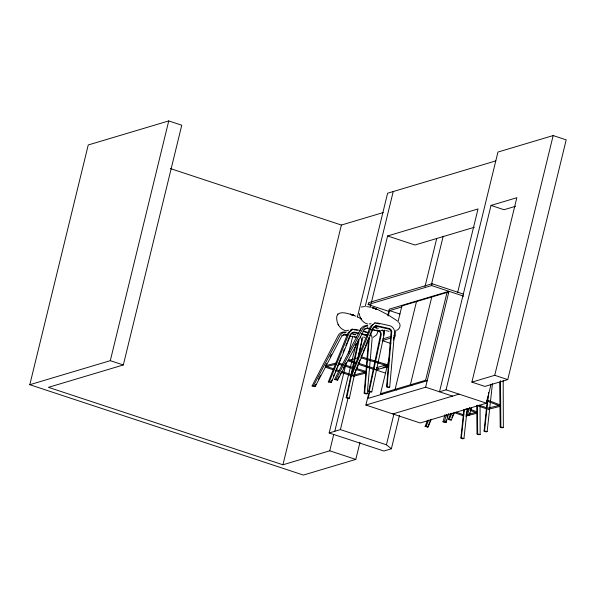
<?xml version="1.0" encoding="UTF-8"?>
<svg xmlns="http://www.w3.org/2000/svg" width="596" height="596" viewBox="0 0 596 596"><rect width="100%" height="100%" fill="white"/><g stroke="black" fill="none" stroke-linecap="round" stroke-linejoin="round"><path stroke-width="0.89" d="M370.585 334.192L371.777 336.323L372.113 338.751L367.233 393.658L366.123 394.023L364.163 393.181L368.626 339.094M374.541 323.472L375.242 323.211A7.137 6.228 53.3 0 1 377.536 322.995L389.68 325.677C392.63 326.362 394.731 329.372 394.552 332.367L389.672 387.266L388.555 387.638L386.603 386.789L391.065 332.225A3.36 2.935 54 0 0 389.918 329.774A3.189 2.794 54.2 0 0 388.778 329.044L376.456 326.28M364.163 393.181L364.648 393.017L369.326 338.126A3.375 2.92 52.8 0 0 369.259 337.671M386.603 386.789L387.087 386.625L391.766 331.734A3.375 2.92 52.8 0 0 390.603 329.29A3.181 2.771 52.9 0 0 389.456 328.567L377.149 325.796A4.634 4.045 53 0 0 375.659 325.938A4.828 4.209 52.6 0 0 373.439 327.763L353.83 376.001L350.746 375.547L370.183 327.144A7.45 6.601 55.2 0 1 373.67 324.306M377.67 332.158L376.665 334.81L373.178 337.314M467.204 409.02L463.949 438.47L462.839 438.85L460.864 438.023L463.882 409.512M492.438 383.682L487.141 431.549L486.031 431.921L484.056 431.094L487.267 400.743M487.461 398.903L487.662 397.063M460.864 438.023L461.349 437.859L464.418 409.474M484.056 431.094L484.541 430.93L488.698 392.481M344.853 333.82L345.121 334.535L347.118 334.833M354.598 336.181L354.866 336.896L356.661 337.187M367.292 327.428L367.561 328.143L369.878 328.336M377.03 329.797L377.305 330.512L379.749 330.579M354.821 372.91L349.368 398.24L347.952 398.508L346.179 397.666L358.129 340.942A3.375 3.054 -76.4 0 0 358.107 339.996M383.124 331.004A5.96 5.416 -80.3 0 1 384.025 334.907L371.807 391.848L370.384 392.116L368.619 391.274L380.568 334.557A3.375 3.054 -76.4 0 0 379.838 331.994A3.181 2.868 -77.8 0 0 378.825 331.234L372.113 329.528M346.179 397.666L346.798 397.547L358.829 341.083A3.36 3.04 -78.8 0 0 358.546 339.266M368.619 391.274L369.237 391.155L381.261 334.691A3.36 3.04 -78.8 0 0 380.516 332.136A3.189 2.868 -80.1 0 0 379.503 331.376L371.897 329.446M357.742 359.343L361.571 341.299A5.96 5.416 -80.3 0 0 360.684 337.396L360.222 336.785M355.805 459.419L303.386 475.072L29.8 384.711L88.245 144.97L168.743 120.928L181.765 125.227L123.327 364.968L48.447 387.34L282.944 464.791L329.744 450.807L355.805 459.419L359.991 442.239M29.8 384.711L110.297 360.669L168.743 120.928M282.944 464.791L341.389 225.05L383.288 212.534M399.529 415.315L391.371 448.788L383.884 451.03L329.163 432.957L346.365 362.39M348.571 353.346L352.765 336.151M357.391 317.154L387.609 193.216L495.812 160.89M329.744 450.807L333.715 434.536M334.781 431.28L355.954 344.428M365.214 306.433L393.226 191.54M388.45 311.239L368.149 304.534L368.604 302.686L432.063 283.733L463.33 294.059M329.163 432.957L340.398 429.597L348.079 398.076M358.181 356.646L363.009 336.837M370.258 307.111L370.913 304.414M371.353 302.612L387.601 235.964L478.022 208.95L457.691 292.345M491.074 384.182L486.44 403.179L420.173 422.974L365.892 405.049L369.2 391.475M383.533 332.672L384.197 329.96M387.72 315.485L389.27 309.153L448.982 291.31L425.611 387.206L365.892 405.049M369.885 391.229L368.134 398.396L427.183 380.755L425.618 380.241L380.501 393.718L387.05 366.845M383.422 335.69L384.733 330.318M388.227 315.984L389.538 310.613L401.92 306.91M387.489 365.05L389.456 356.989M393.606 339.973L396.005 330.117M397.972 322.056L401.898 305.934L447.015 292.457L448.579 292.971M416.5 301.569L395.103 389.352L396.668 389.873M391.371 448.788L386.432 444.802L393.926 414.041M425.022 286.482L436.712 238.534M431.504 284.136L443.193 236.187M368.149 304.534L431.616 285.573L432.063 283.733M431.757 297.017L410.361 384.793L411.925 385.314M425.618 380.241L447.015 292.457M446.054 389.844L491.015 205.426L516.844 197.708L471.89 382.125L484.921 386.424L507.755 379.607L566.2 139.866L553.17 135.56L497.951 152.054L439.505 391.796L446.054 389.844L486.44 403.179M471.89 382.125L494.732 375.301L553.17 135.56M448.624 413.594L446.158 422.408L445.54 422.527L442.97 421.834L444.936 414.697M471.57 407.545L469.35 415.487L468.732 415.598L466.161 414.905L467.882 408.662M445.786 421.633L446.277 419.852M447.022 417.178L447.514 415.397M468.732 415.598L469.477 412.924M470.214 410.249L470.706 408.469M442.97 421.834L444.385 421.566L446.389 414.451M466.161 414.905L467.577 414.637L469.581 407.522M354.307 329.856L357.265 330.281M358.725 333.052L354.709 332.188A4.634 4.045 53 0 0 353.219 332.322A4.828 4.209 52.6 0 0 350.999 334.155L331.391 382.394L328.307 381.939L347.744 333.536A7.45 6.601 55.2 0 1 351.23 330.691M330.907 382.558L331.95 379.972M333.343 376.523L334.386 373.938M335.086 372.209L336.822 367.896M337.522 366.175L341.001 357.548M343.087 352.378L344.481 348.921M345.866 345.471L346.917 342.886M347.61 341.165L349.353 336.852M353.696 375.309L354.739 372.716M355.432 370.995L359.954 359.783M360.997 357.198L362.39 353.748M363.091 352.02L364.827 347.706M365.527 345.985L369.006 337.358M369.699 335.637L372.485 328.731M431.303 419.249L428.174 426.9L427.69 427.056L425.104 426.423L427.533 420.396M454.502 412.32L451.366 419.971L450.881 420.128L448.296 419.495L450.725 413.468M328.307 381.939L329.417 381.567L349.39 332.404M350.746 375.547L351.856 375.175L371.829 326.012A7.48 6.511 51.6 0 1 374.534 323.464M427.69 427.056L430.811 419.375M451.924 417.565L453.653 413.296M425.104 426.423L426.214 426.051L428.666 420.091M448.296 419.495L449.414 419.122L451.857 413.162M350.046 335.123L350.269 334.639M345.859 334.945L345.352 334.855A4.783 4.291 -79.5 0 0 341.366 336.896L315.232 386.506L312.095 385.925L338.394 335.168A7.48 6.712 -76.7 0 1 341.515 332.501L342.26 332.255A7.137 6.429 -78.5 0 1 344.577 332.039L345.352 332.173M370.101 328.999L367.792 328.463A4.783 4.291 -79.5 0 0 363.806 330.504L337.671 380.114L334.535 379.533L360.826 328.776M376.761 323.412L379.764 323.933M315.038 385.798L315.895 384.152M318.465 379.212L320.611 375.1M325.334 366.048L326.615 363.582M330.05 356.997L331.339 354.531M337.47 379.406L339.191 376.113M340.048 374.467L340.905 372.82M343.482 367.888L345.628 363.769M355.06 345.673L356.348 343.199M312.095 385.925L313.533 385.657L340.003 335.481A7.45 6.675 -81.9 0 1 343.81 332.568A7.197 6.459 -83.6 0 1 346.112 332.367M334.535 379.533L335.973 379.272L362.435 329.089A7.45 6.675 -81.9 0 1 366.249 326.176A7.197 6.459 -83.6 0 1 367.777 325.945M350.537 314.256L354.233 315.56C349.524 314.196 339.02 309.562 336.762 316.312C336.01 322.89 339.787 329.834 346.701 330.929M337.455 314.323L337.858 313.943M396.988 330.259C399.804 328.895 401.309 324.924 398.851 322.525M369.2 323.948L371.047 323.74M515.622 206.268L504.037 209.725L491.015 205.426M474.349 227.255L414.958 245.001L387.601 235.964M382.625 338.953L391.334 336.353M393.941 335.578L395.684 335.056M390.924 338.014L382.222 340.614L390.909 343.482M393.539 337.232L395.282 336.718M376.419 367.739L385.12 365.139M386.864 364.618L388.607 364.104M376.009 369.401L378.624 368.619M382.975 367.322L387.325 366.019M392.816 413.944L459.084 394.142M361.347 307.007L364.372 306.523M354.426 374.884L365.214 372.12M376.218 369.781L387.929 366.786M353.778 376.173L366.391 372.94M374.683 322.563L375.212 322.615M380.278 330.944L382.178 330.46M325.319 365.758L336.71 362.897M348.027 360.416L357.652 358.01M325.587 366.808L336.084 364.178M499.075 405.496L487.871 408.096M469.76 413.959L475.012 412.641M488.824 409.184L500.223 406.33M465.632 416.112L477.031 413.259M366.249 334.84L364.223 334.639M499.679 382.006L500.215 426.982L503.352 427.563L503.188 380.665M503.352 427.563L501.914 427.824L500.215 426.982M476.681 405.459L477.023 433.91L480.16 434.491L480.056 405.98M480.16 434.491L478.722 434.752L477.023 433.91M488.631 409.214L487.908 409.176M375.577 369.788L374.72 369.654M366.637 306.627L370.138 307.126M355.514 332.665L353.495 332.315M389.069 331.316L385.761 330.594M367.784 325.781L367.009 325.647A7.137 6.429 -78.5 0 0 364.7 325.863L363.962 326.131A7.48 6.712 -76.7 0 0 360.811 328.769M376.285 326.042L375.733 325.684M360.267 330.497L355.104 329.387A7.137 6.228 53.3 0 0 352.802 329.603L352.102 329.864A7.48 6.511 51.6 0 0 349.398 332.412M362.882 331.085L368.738 332.642M361.347 333.641L367.024 334.952A3.181 2.771 52.9 0 1 367.434 335.146M358.911 333.738L354.024 332.672A4.783 4.209 54.4 0 0 350.873 333.834M361.534 334.326L366.339 335.436A3.189 2.794 54.2 0 1 367.129 335.876M364.044 337.187L364.849 337.381M352.772 329.007L350.783 329.536M348.735 330.162L347.014 330.452M374.728 327.457L378.326 328.351M375.003 327.569L376.806 328.016M369.408 328.858L367.099 328.322A4.634 4.172 -78.5 0 0 366.093 328.351A4.828 4.336 -77.7 0 0 365.601 328.456M351.387 333.626L355.894 334.743M353.465 334.185L355.276 334.632M346.976 335.25L344.659 334.714A4.634 4.172 -78.5 0 0 343.654 334.743M349.457 335.839L356.654 337.627M364.849 331.935L366.361 332.315M371.68 307.469L376.665 309.168L373.156 307.901M484.541 430.93L487.141 431.549M461.349 437.859L463.949 438.47M361.31 356.795L388.1 364.923M361.072 357.831L387.862 365.959M338.878 363.188L343.199 364.499M345.784 365.281L354.426 367.903M357.019 368.693L365.661 371.315M338.632 364.223L342.089 365.274M344.682 366.056L353.324 368.678M355.916 369.468L365.423 372.351M387.46 314.584L378.4 309.853L372.977 307.864M352.243 314.8L354.084 315.478L350.403 314.226L355.961 316.245M374.683 308.408L372.843 307.834L376.553 309.108L374.735 308.43M387.087 386.625L389.672 387.266M364.648 393.017L367.233 393.658M351.856 375.175L353.83 376.001M329.417 381.567L331.391 382.394M369.237 391.155L371.807 391.848M346.798 397.547L349.368 398.24M373.066 307.879L376.694 309.182M350.627 314.271L354.255 315.575L350.716 314.293M449.414 419.122L451.366 419.971M426.214 426.051L428.174 426.9M348.653 359.969L356.363 362.51M358.077 363.076L374.363 368.447M348.414 361.005L356.125 363.545M358.695 364.394L374.117 369.483M327.077 366.644L333.931 368.902M336.502 369.751L339.072 370.6M341.642 371.442L351.066 374.556M325.975 367.397L333.685 369.937M336.256 370.786L338.826 371.636M341.396 372.485L351.677 375.875M170.359 168.564L341.389 225.05M431.616 285.573L463.748 296.19M389.538 310.613L399.961 314.055M494.732 375.301L507.755 379.607M376.009 369.945L385.567 373.103M425.611 387.206L452.535 396.102M380.501 393.718L382.066 394.232M340.398 429.597L386.432 444.802M110.297 360.669L123.327 364.968M355.968 337.485L356.386 337.627A3.181 2.868 -77.8 0 1 356.758 337.828M479.221 405.168L486.917 407.865M477.247 405.6L486.656 408.893M456.029 412.097L463.725 414.794M454.055 412.529L463.464 415.822M467.577 414.637L469.35 415.487M444.385 421.566L446.158 422.408M335.973 379.272L337.671 380.114M313.533 385.657L315.232 386.506M486.865 399.879L499.575 404.691M486.604 400.907L499.314 405.72M470.453 409.377L476.383 411.62M465.953 408.804L468.493 409.765M470.192 410.406L476.122 412.648M367.702 324.03C362.882 322.883 359.619 318.368 359.366 313.526M374.802 308.452L376.069 308.937M352.363 314.837L354.195 315.537M357.891 317.139L361.653 319.091M388.964 315.455L397.361 320.916M383.116 331.011L382.662 330.393A5.677 5.111 -82.5 0 0 382.133 329.849M360.483 317.936L361.005 319.039M338.044 324.321L338.565 325.431M500.484 380.688L500.841 426.87M477.426 405.161L477.649 433.799M363.798 329.506A4.828 4.336 -77.7 0 1 364.216 329.156M364.655 328.865A4.828 4.336 -77.7 0 1 365.117 328.634M372.724 328.262A4.783 4.209 54.4 0 1 376.456 326.258M341.776 335.548A4.828 4.336 -77.7 0 1 342.216 335.257M343.162 334.848A4.828 4.336 -77.7 0 1 343.654 334.736"/></g></svg>
